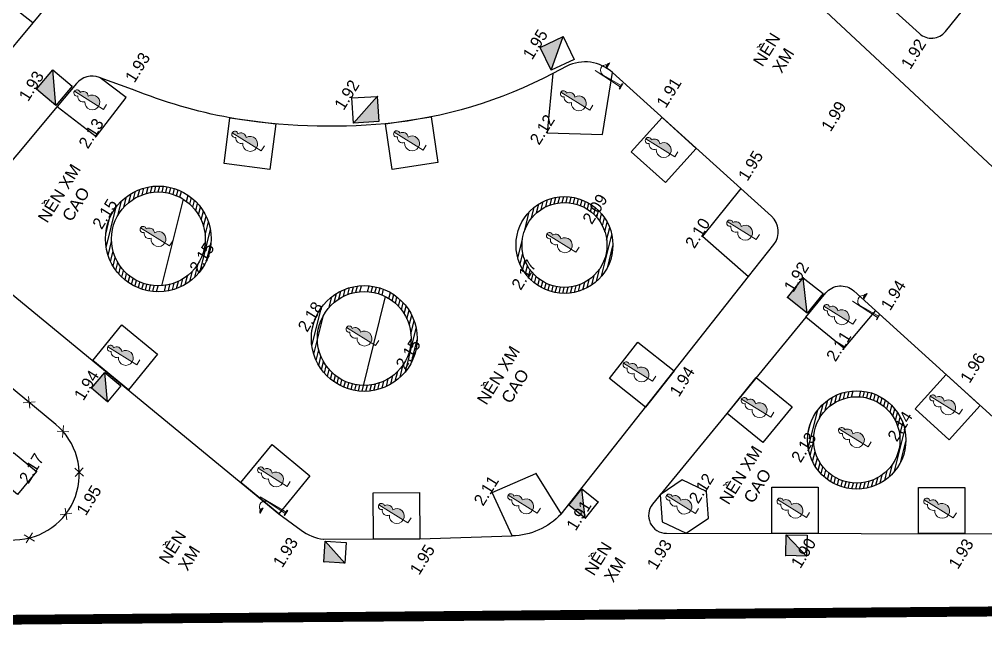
# Model space of a CAD drawing. Header units: millimetres. Extents: x -235021 to 808813, y -1893235 to 860440.
# Drawn here: x 30919 to 63364, y -1708974 to -1688184 of the extents above; entities that cross this region are included whole.
import ezdxf
from ezdxf.enums import TextEntityAlignment as Align

# ---------------------------------------------------------------- set-up
doc = ezdxf.new("R2010")
doc.units = ezdxf.units.MM
doc.header["$LTSCALE"] = 100
doc.linetypes.add('ACAD_ISO03W100', pattern=[30, 12, -18])
doc.layers.get('0').update_dxf_attribs({"lineweight": 9})
for name, color, linetype in [('BON CAY KIENG', 1, 'Continuous'), ('CAODO', 7, 'Continuous'), ('GACH VIA HE', 3, 'Continuous'), ('HIEN', 7, 'Continuous'), ('HO GA', 4, 'Continuous'), ('NEN XI MANG CAO', 5, 'Continuous')]:
    doc.layers.add(name, color=color, linetype=linetype)
doc.layers.add('CAY CAU', color=91, linetype='Continuous', lineweight=15)
doc.layers.add('diem', color=2, linetype='Continuous', lineweight=0)
doc.styles.add('GHICHU2', font='', dxfattribs={"height": 2})
doc.styles.get('GHICHU2').set_extended_font_data('VNI-Helve-Condense')
doc.dimstyles.new('1-100', dxfattribs={"dimscale": 70, "dimtxt": 6, "dimasz": 3, "dimexe": 1, "dimexo": 1.5, "dimgap": 0.8, "dimtad": 1, "dimdec": 0, "dimdsep": 46, "dimtxsty": 'Standard', "dimcen": 1.5, "dimdle": 1, "dimclrd": 251, "dimclre": 251, "dimclrt": 2, "dimadec": 0, "dimazin": 0, "dimtfac": 1, "dimtdec": 0, "dimtmove": 2, "dimatfit": 3, "dimfxl": 1, "dimlwd": 13, "dimlwe": 13, "dimarcsym": 0})
pattern_1 = [(76.11958264428031, (673102275.7399853, -1089275886.132417), (-121.3498163011125, 29.98703192525495), [])]

# ---------------------------------------------------------------- blocks, each defined once
blk = doc.blocks.new('CAYDL')
at = {"linetype": 'Continuous'}
blk.add_hatch(color=256, dxfattribs=at).paths.add_polyline_path([(0.2730896669155642, 1.660251213043928, 0.5693726601521445), (0.1762234897171492, 2.41734217087509, 0.684834325308665), (0, 2.871893779935299), (0, 0.469883415720855, 0.7965622496287439)])
for p, q in [((0, 2.87150458983167), (0, 0)), ((0, 0), (0.4967282140305826, 0))]:
    blk.add_line(p, q, dxfattribs=at)
for centre, radius, start, end in [((0, 2.610458247764701), 0.2614355321705987, 312.3812719101817, 227.6187280898183), ((0, 1.09639291237982), 0.6265094966589649, 115.841984444443, 64.15801555555699), ((0, 2.010052954237), 0.4437783504383233, 113.3968845450581, 232.0208978191353), ((0, 2.010052954237), 0.4437783504383233, 307.9791021808647, 66.60311545494193)]:
    blk.add_arc(centre, radius, start, end, dxfattribs=at)
blk = doc.blocks.new('DENCS1')
blk.add_hatch(color=256).paths.add_polyline_path([(-0.05542857144649815, 0.03823889863178209), (0.05542857144587288, 0.0382388986317892), (-1.13686837721616e-13, 1.97823889811589)])
h = blk.add_hatch(color=256)
h.dxf.hatch_style = 1
h.paths.add_polyline_path([(0.9140024093083525, 1.428960608017519, 0.500000000000071), (0.5140024093083753, 1.428960608017519)])
for p, q in [((-0.05542857144607183, 0.0382388986317963), (-1.13686837721616e-13, 1.978238898110433)), ((0.05542857144584445, 0.0382388986317963), (-1.13686837721616e-13, 1.978238898110433)), ((0.5140024093083753, 1.428960608017519), (0.9140024093083525, 1.428960608017519)), ((-0.1918415516266805, 0), (-0.1918415516266805, 0.0382388986317892)), ((-0.1918415516266805, 0.0382388986317892), (0.1918415516266805, 0.0382388986317892)), ((0.1918415516266805, 0), (-0.1918415516266805, 0)), ((0.1918415516266805, 0.0382388986317892), (0.1918415516266805, 0))]:
    blk.add_line(p, q)
for centre, radius, start, end in [((0.3734860140775993, 1.368606695493114), 0.3763838369043488, 25.21639918475023, 172.8856193738071), ((0.7140024093083639, 1.278960608017563), 0.2499999999999645, 36.8698976458375, 143.1301023541625)]:
    blk.add_arc(centre, radius, start, end)
blk = doc.blocks.new('RAOKEM')
for p, q in [((0.3535533905932766, -0.3535533905932766), (-0.3535533905932766, 0.3535533905932766)), ((-0.3535533905932766, -0.3535533905932766), (0.3535533905932766, 0.3535533905932766))]:
    blk.add_line(p, q)
blk = doc.blocks.new('*D109')
at = {"layer": 'CAODO', "color": 251, "lineweight": 13, "transparency": 16777216}
for p, q in [((31386.756709709, -1665873.940054639), (32822.23994943807, -1664335.409347417)), ((32928.03162166764, -1664529.852455001), (77062.36052738395, -1705708.159227461)), ((75828.17648998887, -1707338.769417413), (77263.65972971793, -1705800.238710191))]:
    blk.add_line(p, q, dxfattribs=at)
at = {"layer": 'CAODO', "color": 251, "transparency": 16777216}
for points in [[(32951.90850419374, -1664504.261548788), (32904.15473914154, -1664555.443361215), (32774.48618438587, -1664386.591159845)], [(77086.23740991006, -1705682.568321248), (77038.48364485786, -1705733.750133675), (77215.90596466573, -1705851.420522618)]]:
    blk.add_solid(points, dxfattribs=at)
at = {"layer": 'Defpoints', "color": 0, "transparency": 16777216}
for p in [(31315.1260621307, -1665950.71277328), (77215.90596466573, -1705851.420522618), (75756.54584241056, -1707415.542136054)]:
    blk.add_point(p, dxfattribs=at)
at = {"layer": 'CAODO', "color": 2, "transparency": 16777216, "insert": (55176.66038172416, -1684924.514954008), "char_height": 420, "attachment_point": 5, "rotation": 316.98446408814203}
blk.add_mtext('60781', dxfattribs=at)
blk = doc.blocks.new('RTERTCERTER')
at = {"layer": 'HO GA'}
h = blk.add_hatch(color=256, dxfattribs=at)
h.dxf.hatch_style = 1
h.paths.add_polyline_path([(409362.7493873713, -1462904.677369686), (410326.0906251159, -1462185.66856562), (409484.9156043268, -1462063.50234878)])
h = blk.add_hatch(color=256, dxfattribs=at)
h.dxf.hatch_style = 1
h.paths.add_polyline_path([(401932.9156043018, -1468942.502348738), (401834.0537399995, -1469635.485993287), (402625.8992490835, -1469041.36421304)])
h = blk.add_hatch(color=256, dxfattribs=at)
h.dxf.hatch_style = 1
h.paths.add_polyline_path([(419149.7227932339, -1476409.073862069), (420323.4871177477, -1476149.695159456), (419606.9156043007, -1475692.502348738)])
h = blk.add_hatch(color=256, dxfattribs=at)
h.dxf.hatch_style = 1
h.paths.add_polyline_path([(401107.9156043484, -1478644.502348786), (401438.240686642, -1479261.661436696), (401725.0746924906, -1478314.177266376)])
h = blk.add_hatch(color=256, dxfattribs=at)
h.dxf.hatch_style = 1
h.paths.add_polyline_path([(407066.9292647867, -1484623.958226115), (406985.650373484, -1485319.22345707), (407762.194495975, -1484705.23711765)])
h = blk.add_hatch(color=256, dxfattribs=at)
h.dxf.hatch_style = 1
h.paths.add_polyline_path([(416762.7139749015, -1488017.810609944), (417705.2238654353, -1487271.703978123), (416860.9156042578, -1487173.50234865)])
h = blk.add_hatch(color=256, dxfattribs=at)
h.dxf.hatch_style = 1
h.paths.add_polyline_path([(409473.9156042699, -1491700.502348652), (409830.5510772402, -1492302.840409389), (410076.2536651233, -1491343.866875915)])
at = {"layer": 'diem'}
for p in [(401834.0537399994, -1469635.485993287), (420316.9156042635, -1476145.502348717), (401426.9156042496, -1479240.502348689), (409473.9156042701, -1491700.502348652)]:
    blk.add_point(p, dxfattribs=at)
at = {"layer": 'HO GA'}
for p, q in [((409362.7493873714, -1462904.677369686), (410326.0906251157, -1462185.66856562)), ((401834.0537399994, -1469635.485993287), (402625.8992490834, -1469041.36421304)), ((419149.7227932336, -1476409.073862068), (420323.4871177478, -1476149.695159456)), ((401438.240686642, -1479261.661436696), (401725.0746924905, -1478314.177266376)), ((406985.650373484, -1485319.22345707), (407762.194495975, -1484705.23711765)), ((416762.7139749015, -1488017.810609944), (417705.2238654355, -1487271.703978123)), ((409830.5510772401, -1492302.840409389), (410076.2536651231, -1491343.866875915))]:
    blk.add_line(p, q, dxfattribs=at)
for points in [[(409484.9156043269, -1462063.502348781), (410326.0906251157, -1462185.66856562), (410203.9244082766, -1463026.843586525), (409362.7493873714, -1462904.677369686)], [(401932.9156043017, -1468942.502348738), (402625.8992490834, -1469041.36421304), (402527.0373847811, -1469734.347857822), (401834.0537399994, -1469635.485993287)], [(419606.9156043008, -1475692.502348738), (420323.4871177478, -1476149.695159456), (419866.294306797, -1476866.266673019), (419149.7227932336, -1476409.073862068)], [(401107.9156043483, -1478644.502348786), (401725.0746924905, -1478314.177266376), (402055.3997746678, -1478931.336354518), (401438.240686642, -1479261.661436696)], [(407066.9292647867, -1484623.958226115), (407762.194495975, -1484705.23711765), (407680.9156043231, -1485400.502348838), (406985.650373484, -1485319.22345707)], [(416860.915604258, -1487173.50234865), (417705.2238654355, -1487271.703978123), (417607.022236079, -1488116.012239417), (416762.7139749015, -1488017.810609944)], [(409473.9156042701, -1491700.502348652), (410076.2536651231, -1491343.866875915), (410432.8891379768, -1491946.204936652), (409830.5510772401, -1492302.840409389)]]:
    blk.add_lwpolyline(points, close=True, dxfattribs=at)

msp = doc.modelspace()

# ---------------------------------------------------------------- hatches: boundary and pattern name
at = {"layer": 'BON CAY KIENG'}
h = msp.add_hatch(dxfattribs=at)
h.set_pattern_fill('ANSI31', color=256, scale=999.9999999999999, angle=391.1195826442803)
h.set_pattern_definition(pattern_1)
h.paths.add_polyline_path([(37361.32537711551, -1695555.485304059, 1), (33811.32537711551, -1695555.485304059, 1)])
h.paths.add_polyline_path([(34011.32537711551, -1695555.485304059, -1), (37161.32537711551, -1695555.485304059, -1)], flags=16)
edge = h.paths.add_edge_path(flags=0)
edge.add_ellipse((35593.14820706492, -1695559.72890697), major_axis=(-177.2036454261641, 177.2036454261641), ratio=0.9999999999992586, start_angle=38.961567088750314, end_angle=193.1195826442777, ccw=False)
edge.add_ellipse((35282.81361548403, -1695366.709765944), major_axis=(125.5194723755369, 125.5194723755369), ratio=0.9999999999999859, start_angle=126.5164671893802, end_angle=245.1404804633812, ccw=False)
edge.add_ellipse((35078.87941346817, -1695239.868590108), major_axis=(-73.94513505641275, 73.94513505641277), ratio=0.9999999999988597, start_angle=235.5008545545233, end_angle=510.7383107340588, ccw=False)
edge.add_ellipse((35282.81361548403, -1695366.709765944), major_axis=(-125.5194723754371, 125.5194723754372), ratio=0.9999999999998354, start_angle=231.098684825126, end_angle=349.72269809922636, ccw=False)
edge.add_ellipse((35593.14820706492, -1695559.72890697), major_axis=(-177.2036454261641, 177.2036454261641), ratio=0.9999999999992586, start_angle=193.1195826442777, end_angle=347.27759819980463, ccw=False)
h = msp.add_hatch(dxfattribs=at)
h.set_pattern_fill('ANSI31', color=256, scale=999.9999999999999, angle=391.1195826442803)
h.set_pattern_definition(pattern_1)
h.paths.add_polyline_path([(50847.29641247587, -1695758.997398319, 1), (47597.29641247587, -1695758.997398319, 1)])
h.paths.add_polyline_path([(50647.29641247587, -1695758.997398319, 1), (47797.29641247587, -1695758.997398319, 1)], flags=16)
edge = h.paths.add_edge_path(flags=0)
edge.add_ellipse((48720.16355443733, -1695446.685282402), major_axis=(-73.94513505641103, 73.94513505641103), ratio=0.9999999999988642, start_angle=235.50085455452358, end_angle=510.7383107340569, ccw=False)
edge.add_ellipse((48924.09775645319, -1695573.526458238), major_axis=(-125.5194723754364, 125.5194723754364), ratio=0.9999999999998397, start_angle=231.098684825126, end_angle=349.7226980992264, ccw=False)
edge.add_ellipse((49234.43234803409, -1695766.545599263), major_axis=(-177.2036454261617, 177.2036454261617), ratio=0.9999999999994451, start_angle=193.1195826442749, end_angle=347.2775981998083, ccw=False)
edge.add_ellipse((49234.43234803409, -1695766.545599263), major_axis=(-177.2036454261617, 177.2036454261617), ratio=0.9999999999994451, start_angle=38.961567088745085, end_angle=193.1195826442749, ccw=False)
edge.add_ellipse((48924.09775645319, -1695573.526458238), major_axis=(125.5194723755368, 125.5194723755368), ratio=0.9999999999999923, start_angle=126.51646718938031, end_angle=245.1404804633822, ccw=False)
h = msp.add_hatch(dxfattribs=at)
h.set_pattern_fill('ANSI31', color=256, scale=999.9999999999999, angle=391.1195826442803)
h.set_pattern_definition(pattern_1)
h.paths.add_polyline_path([(40724.67588361166, -1698897.375080161, 1), (44274.67588361166, -1698897.375080161, 1)])
h.paths.add_polyline_path([(44074.67588361166, -1698897.375080161, 1), (40924.67588361166, -1698897.375080161, 1)], flags=16)
edge = h.paths.add_edge_path(flags=0)
edge.add_ellipse((42506.49871356108, -1698901.618683071), major_axis=(-177.2036454261617, 177.2036454261617), ratio=0.9999999999994451, start_angle=193.1195826442749, end_angle=347.2775981998083, ccw=False)
edge.add_ellipse((42506.49871356108, -1698901.618683071), major_axis=(-177.2036454261617, 177.2036454261617), ratio=0.9999999999994451, start_angle=38.961567088745085, end_angle=193.1195826442749, ccw=False)
edge.add_ellipse((42196.16412198018, -1698708.599542046), major_axis=(125.5194723755368, 125.5194723755368), ratio=0.9999999999999923, start_angle=126.51646718938031, end_angle=245.1404804633822, ccw=False)
edge.add_ellipse((41992.22991996432, -1698581.75836621), major_axis=(-73.94513505641103, 73.94513505641103), ratio=0.9999999999988642, start_angle=235.50085455452358, end_angle=510.7383107340569, ccw=False)
edge.add_ellipse((42196.16412198018, -1698708.599542046), major_axis=(-125.5194723754364, 125.5194723754364), ratio=0.9999999999998397, start_angle=231.098684825126, end_angle=349.7226980992264, ccw=False)
h = msp.add_hatch(dxfattribs=at)
h.set_pattern_fill('ANSI31', color=256, scale=999.9999999999999, angle=391.1195826442803)
h.set_pattern_definition(pattern_1)
h.paths.add_polyline_path([(60685.37125504273, -1702303.581601992, 1), (57385.37125504273, -1702303.581601992, 1)])
h.paths.add_polyline_path([(57585.37125504273, -1702303.581601992, -1), (60485.37125504273, -1702303.581601992, -1)], flags=16)
edge = h.paths.add_edge_path(flags=0)
edge.add_ellipse((58731.05014531348, -1702114.302672767), major_axis=(125.5194723755368, 125.5194723755368), ratio=0.9999999999999923, start_angle=126.51646718938031, end_angle=245.1404804633822, ccw=False)
edge.add_ellipse((58527.11594329761, -1701987.461496931), major_axis=(-73.94513505641103, 73.94513505641103), ratio=0.9999999999988642, start_angle=235.50085455452358, end_angle=510.7383107340569, ccw=False)
edge.add_ellipse((58731.05014531348, -1702114.302672767), major_axis=(-125.5194723754364, 125.5194723754364), ratio=0.9999999999998397, start_angle=231.098684825126, end_angle=349.7226980992264, ccw=False)
edge.add_ellipse((59041.38473689438, -1702307.321813792), major_axis=(-177.2036454261617, 177.2036454261617), ratio=0.9999999999994451, start_angle=193.1195826442749, end_angle=347.2775981998083, ccw=False)
edge.add_ellipse((59041.38473689438, -1702307.321813792), major_axis=(-177.2036454261617, 177.2036454261617), ratio=0.9999999999994451, start_angle=38.961567088745085, end_angle=193.1195826442749, ccw=False)
at = {"layer": 'GACH VIA HE'}
h = msp.add_hatch(dxfattribs=at)
h.set_pattern_fill('ANGLE', color=256, scale=3000, angle=58.11958264428029)
h.set_pattern_definition([(58.11958264428029, (673102275.7399853, -1089275886.132417), (-700.5506050529251, 435.7222162800294), [599.9999999999998, -224.9999999999999]), (148.1195826442803, (673102275.7399853, -1089275886.132417), (-435.7222162800294, -700.5506050529251), [600, -224.9999999999999])])
edge = h.paths.add_edge_path()
edge.add_ellipse((76860.05380325578, -1677134.675692568), major_axis=(-116.9150775592063, -142.4946561534178), ratio=0.9999999998309419, start_angle=270.8416473992316, end_angle=327.94754514916787, ccw=False)
edge.add_ellipse((76860.05380325578, -1677134.675692568), major_axis=(-116.9150775592063, -142.4946561534178), ratio=0.9999999998309419, start_angle=449.3360151655633, end_angle=630.8416473992315, ccw=False)
edge.add_ellipse((76860.05380325578, -1677134.675692568), major_axis=(-116.9150775592063, -142.4946561534178), ratio=0.9999999998309419, start_angle=392.42743382617056, end_angle=449.3360151655633, ccw=False)
edge.add_line((76837.77919825935, -1677317.644827566), (86555.61841111869, -1685237.944894012))
edge.add_line((86555.61841111863, -1685237.944894012), (100620.3037408576, -1696836.851246423))
edge.add_line((100620.3037408576, -1696836.851246423), (110220.0561132292, -1704742.490524185))
edge.add_arc((107705.5268288539, -1706279.199251829), 2946.91893943473, 333.1411048262636, 391.43042734614085, ccw=False)
edge.add_line((110334.5377031146, -1707610.601917674), (108200.5766918884, -1707627.040940392))
edge.add_line((108200.5766918883, -1707627.040940392), (108220.0723952473, -1710157.791794854))
edge.add_arc((109170.0635493491, -1710161.891444643), 949.9999999999999, 58.119582644280285, 179.7527438321559, ccw=False)
edge.add_arc((109170.0635493491, -1710161.891444643), 949.9999999999999, -121.88041735571971, 58.119582644280285, ccw=False)
edge.add_arc((109170.0635493491, -1710161.891444643), 950, 181.1299976858469, 238.11958264428029, ccw=False)
edge.add_line((108220.2483014457, -1710180.626301206), (108238.4822407766, -1712547.586686883))
edge.add_arc((106424.7815615616, -1708951.061143465), 4027.965508570981, 296.7614646017494, 312.1526242315477)
edge.add_ellipse((109120.6909801834, -1711753.056909996), major_axis=(12.09589587099311, 183.92267858001), ratio=0.9999999998794763, start_angle=90.79088514240078, end_angle=186.029302811043, ccw=False)
edge.add_ellipse((109120.6909801834, -1711753.056909996), major_axis=(12.09589587099311, 183.92267858001), ratio=0.9999999998794763, start_angle=269.2852528467183, end_angle=450.79088514240084, ccw=False)
edge.add_line((109304.4484594499, -1711767.446183566), (109718.0697796511, -1712048.368599549))
edge.add_line((109718.069779651, -1712048.368599549), (110048.9668355295, -1712273.106532181))
edge.add_arc((103839.3281802703, -1705874.569167037), 8916.327306803116, 314.141645142631, 336.6151139657968)
edge.add_arc((102980.1356033455, -1706006.536750542), 9663.623554709506, 339.3562316585992, 357.6027057871033)
edge.add_line((112635.3016180943, -1706410.75134055), (112406.9407261224, -1706309.009986381))
edge.add_line((112406.9407261226, -1706309.009986381), (112529.030351173, -1706034.976916291))
edge.add_line((112529.0303511729, -1706034.976916291), (112661.1104413999, -1706093.822400375))
edge.add_arc((108616.8209190054, -1705923.994648422), 4047.853654256995, 357.5954490595766, 363.5703272863539)
edge.add_line((112656.8181465401, -1705671.920040825), (112526.0409178883, -1705566.148710938))
edge.add_line((112526.0409178881, -1705566.148710938), (112634.6472947037, -1705431.86618854))
edge.add_arc((108616.8209190057, -1705923.994648421), 4047.853654256995, 366.9831609235235, 384.6032535424177)
edge.add_arc((109407.8787559981, -1705709.265196753), 3241.99012596033, 386.9740301665834, 413.3767011524277)
edge.add_line((111341.8921304487, -1703107.325104385), (89923.6212032024, -1685461.467134729))
edge.add_line((89923.62120320252, -1685461.467134729), (68717.61499625864, -1668131.344320726))
edge.add_line((68717.6149962584, -1668131.344320726), (47605.37086205976, -1650633.43094178))
edge.add_arc((46008.92451524176, -1652901.487719266), 2773.575757784301, 414.8589413418236, 493.4565524034857)
edge.add_line((44101.24711656454, -1650888.15977113), (31918.59605199262, -1663445.101717205))
edge.add_line((31918.59605199262, -1663445.101717206), (32568.65841028758, -1664206.248174993))
edge.add_line((32568.6584102877, -1664206.248174992), (32776.59951576678, -1663990.006420011))
edge.add_line((32776.5995157666, -1663990.006420011), (43291.46971041203, -1653055.400771252))
edge.add_arc((46887.24897732679, -1656715.030455135), 5130.547530189417, 102.98306509463441, 134.4957879012935, ccw=False)
edge.add_line((45734.60452050529, -1651715.637620431), (67505.24069235008, -1669711.375189903))
edge.add_line((67505.24069235008, -1669711.375189903), (76685.33969277237, -1677193.402534707))
edge = h.paths.add_edge_path(flags=16)
edge.add_ellipse((53708.59709692514, -1657627.07206079), major_axis=(-145.1193363896164, 113.6408404176952), ratio=0.9999999999262095, start_angle=360.78430059050834, end_angle=719.2786712369104, ccw=False)
edge.add_ellipse((53418.25863243453, -1657399.969514379), major_axis=(-145.5612534094544, 113.0742407047444), ratio=0.9999999999249859, start_angle=180.5609369931065, end_angle=539.0553076395087, ccw=False)
edge.add_line((53271.68115134118, -1657288.391295942), (53271.48848640232, -1657288.24059356))
edge.add_ellipse((53418.25863243453, -1657399.969514379), major_axis=(-145.5612534094544, 113.0742407047444), ratio=0.9999999999249859, start_angle=180.5609369931065, end_angle=539.0553076395087, ccw=False)
edge.add_ellipse((53708.59709692514, -1657627.07206079), major_axis=(-145.1193363896164, 113.6408404176952), ratio=0.9999999999262095, start_angle=360.78430059050834, end_angle=719.2786712369104, ccw=False)
edge.add_line((53852.38314353325, -1657742.61599319), (53852.19047859439, -1657742.465290808))
edge = h.paths.add_edge_path(flags=16)
edge.add_ellipse((101575.6493540264, -1697134.679871705), major_axis=(-145.5612534094544, 113.0742407047444), ratio=0.9999999999249859, start_angle=180.5609369931065, end_angle=539.0553076395087, ccw=False)
edge.add_ellipse((101865.987818517, -1697361.782418116), major_axis=(-145.1193363896164, 113.6408404176952), ratio=0.9999999999262095, start_angle=360.78430059050834, end_angle=719.2786712369104, ccw=False)
edge.add_line((102009.7738651251, -1697477.326350516), (102009.5812001863, -1697477.175648134))
edge.add_ellipse((101865.987818517, -1697361.782418116), major_axis=(-145.1193363896164, 113.6408404176952), ratio=0.9999999999262095, start_angle=360.78430059050834, end_angle=719.2786712369104, ccw=False)
edge.add_ellipse((101575.6493540264, -1697134.679871705), major_axis=(-145.5612534094544, 113.0742407047444), ratio=0.9999999999249859, start_angle=180.5609369931065, end_angle=539.0553076395087, ccw=False)
edge.add_line((101429.0718729328, -1697023.101653269), (101428.8792079941, -1697022.950950887))
h.paths.add_polyline_path([(75455.7053210854, -1675421.114878985), (72551.90000826283, -1673060.682147408), (73049.97454892495, -1672447.950643558), (75953.77986174752, -1674808.383375134)], flags=24)
h.paths.add_polyline_path([(109659.3790347422, -1703514.673896835), (106755.5737219197, -1701154.241165259), (107253.648262582, -1700541.509661408), (110157.4535754046, -1702901.942392985)], flags=24)
h.paths.add_polyline_path([(36880.52024962427, -1658439.353434959), (39488.71199727501, -1655755.873645104), (40054.95264706295, -1656306.227776908), (37446.76089941198, -1658989.707566764)], flags=24)
at = {"layer": 'HO GA'}
h = msp.add_hatch(color=256, dxfattribs=at)
h.dxf.hatch_style = 1
h.paths.add_polyline_path([(42136.16869197297, -1691671.75325274), (42984.50930118747, -1691618.666423835), (42931.42247196171, -1690770.325814695)])

# ---------------------------------------------------------------- linework, layer by layer
at = {"layer": 'BON CAY KIENG'}
for points in [[(31369.77605132014, -1688301.824140064), (29756.24698062707, -1687037.298957268), (31057.22248104145, -1685453.012762388), (32187.60906603746, -1686338.898445466, -0.4209062348686498), (32281.19765486824, -1687191.924173614)], [(50494.40805112384, -1692047.515173357), (50831.24418525049, -1689974.705143862, 0.3151515177593771), (49297.56601620559, -1689760.003191395), (48831.37712291931, -1689997.764485086), (48645.33077416546, -1691989.092372731)], [(33497.59134023823, -1692115.217481098), (34508.79573629331, -1690811.390165325), (33635.21741354442, -1690142.91360327), (33608.59732609219, -1690133.325486266, 0.3142048405641336), (32835.44076796365, -1690341.617177591), (32187.54918532399, -1691112.751585163)], [(59667.27757834014, -1697963.024127168), (58606.8248215632, -1699227.120622881), (57328.05646468652, -1698184.407100694), (57996.61539513315, -1697369.622931045, -0.4285954907581195), (58935.46623202739, -1697300.176983941)], [(49106.84408048005, -1704790.599848888, -0.1986596436471678), (47464.76332982816, -1705527.872395574), (46799.73363372963, -1704072.628256746), (48264.99783819495, -1703429.97686506)]]:
    msp.add_lwpolyline(points, format="xyb", close=True, dxfattribs=at)
for points in [[(60117.01268371893, -1687730.430240063), (61141.38300018013, -1688660.311484945, 0.4313545209144025), (62011.61376102082, -1688592.824277098), (62970.42924535624, -1687404.517002528), (61375.14133516792, -1686117.319000262), (60117.01268384187, -1687730.430239866)], [(55406.1478392405, -1696813.566394946), (56252.06288101198, -1695741.800448457, 0.3951798032319891), (56171.26687286492, -1694788.172451276), (55142.76417866512, -1693861.085735845), (53859.50883620558, -1695464.272565635), (55406.1478401674, -1696813.566395659)]]:
    msp.add_lwpolyline(points, format="xyb", dxfattribs=at)
for points in [[(37790.86724253558, -1693027.097396241), (37991.76856279839, -1691490.172329682), (39528.6936288767, -1691691.073650057), (39327.79230913217, -1693227.998716665)], [(43441.60607165634, -1693221.442282386), (43212.59700359171, -1691688.453421738), (44745.58586395625, -1691459.444353909), (44974.59493227978, -1692992.433214581)], [(51460.26862073084, -1692628.462677696), (52498.0506901003, -1691477.1554307), (53649.35793686239, -1692514.937499786), (52611.57586762914, -1693666.244747005)], [(33381.4567336191, -1699642.048189414), (34365.77604609379, -1698444.711356472), (35563.1128786779, -1699429.030668861), (34578.79356659879, -1700626.367502049)], [(50728.83409934305, -1700237.847807142), (51689.13170404499, -1699021.160291247), (52905.81921934709, -1699981.45789558), (51945.52161504049, -1701198.145411721)], [(60993.22999653057, -1701255.319054496), (62033.77745550429, -1700106.510547681), (63182.58596231905, -1701147.058006655), (62142.03850322217, -1702295.866513667)], [(54680.44102681079, -1701411.101184579), (55663.64765988057, -1700212.850494236), (56861.89835014893, -1701196.057126985), (55878.69171715411, -1702394.307817648)], [(30089.01166683016, -1703501.880809075), (30722.32137081493, -1702727.982353943), (31496.21982588479, -1703361.292058027), (30862.91012190003, -1704135.190513158)], [(38355.77912231674, -1703731.391688464), (39403.60290659196, -1702456.807318067), (40678.18727679132, -1703504.631102219), (39630.3634925161, -1704779.215472616)], [(52432.41972828377, -1704150.803076897), (52501.69013021165, -1705048.133345888), (53313.43613933818, -1705436.808552281), (54055.9117470074, -1704928.15349025), (53986.6413454134, -1704030.823221603), (53174.89533575508, -1703642.148014742)], [(56184.87147094682, -1705441.399442719), (56186.83605561079, -1703891.400687739), (57736.83481059107, -1703893.365272402), (57734.87022586586, -1705443.364027482)], [(61110.01276112092, -1705447.641936749), (61111.97734578489, -1703897.643181768), (62661.97610076517, -1703899.607766432), (62660.01151603973, -1705449.606521511)], [(42802.30584749626, -1704078.783968428), (44352.28327721031, -1704070.419288847), (44360.64795683976, -1705620.396718042), (42810.67052707705, -1705628.761398142)]]:
    msp.add_lwpolyline(points, close=True, dxfattribs=at)
for centre, radius in [((35586.32537711551, -1695555.485304059), 1775), ((35586.32537711551, -1695555.485304059), 1575), ((49222.29641247587, -1695758.997398319), 1625), ((49222.29641247587, -1695758.997398319), 1425), ((42499.67588361166, -1698897.375080161), 1775), ((42499.67588361166, -1698897.375080161), 1575), ((59035.37125504273, -1702303.581601992), 1650), ((59035.37125504273, -1702303.581601992), 1450)]:
    msp.add_circle(centre, radius, dxfattribs=at)
at = {"layer": 'diem'}
for p in [(31369.77605132014, -1688301.824140064), (61591.05383681133, -1688814.256867547), (48409.81274169707, -1689128.134970557), (50831.24418525049, -1689974.705143862), (33635.21741360589, -1690142.913603171), (51180.99715502397, -1690354.765292593), (31490.80126362271, -1690525.123017425), (34723.29363861051, -1690534.820734721), (42083.08186314255, -1690823.412643846), (42951.84561857046, -1690769.047790272), (32187.54918532399, -1691112.751585163), (37991.76856279839, -1691490.172329682), (43212.59700359171, -1691688.453421738), (52498.0506901003, -1691477.1554307), (58432.40106716077, -1691542.791935834), (48645.33077416546, -1691989.092372731), (33477.80156273115, -1692129.994649444), (33497.59134023823, -1692115.217481098), (50494.40805112384, -1692047.515173357), (55142.76417872659, -1693861.085735747), (33957.99428583868, -1694821.223527366), (50414.77594212652, -1694655.904101477), (53859.50883620558, -1695464.272565635), (37214.65646859002, -1696289.747080875), (48029.81688288669, -1696862.090695063), (55406.1478401674, -1696813.566395659), (57237.94288515882, -1696858.494600855), (56708.63491215487, -1697523.575851258), (57328.05646468652, -1698184.407100694), (40856.78847131319, -1698268.880091813), (59963.74428971764, -1698231.552503672), (58597.74207171844, -1699261.460237592), (44142.56329591037, -1699525.870068508), (52905.81921934709, -1699981.45789558), (62033.77745550429, -1700106.510547681), (33343.54482092126, -1700571.05186003), (34578.79356659879, -1700626.367502049), (54680.44102681079, -1701411.101184579), (32142.23560392251, -1701781.1184554), (60657.56851896271, -1701949.898633217), (57423.24331967183, -1702655.069184004), (31496.21982588479, -1703361.292058027), (48264.99783819495, -1703429.97686506), (32803.7751496511, -1704197.054415785), (46799.73363372963, -1704072.628256746), (52432.41972828377, -1704150.803076897), (53986.6413454134, -1704030.823221603), (50354.68804179202, -1704382.386839086), (39630.3634925161, -1704779.215472616), (49106.84408048005, -1704790.599848888), (49918.46684895572, -1704929.845577605), (40378.44466459961, -1705331.646065759), (41130.12275864533, -1705637.830720278), (44360.64795683976, -1705620.396718042), (47464.76332982816, -1705527.872395574), (52568.78466204274, -1705436.816142445), (57734.87022586586, -1705443.364027482), (62660.01151603973, -1705449.606521511), (57351.14990488533, -1706202.476058555), (41146.29772012937, -1706395.695728522)]:
    msp.add_point(p, dxfattribs=at)
at = {"layer": 'HIEN'}
for points in [[(29387.83092793263, -1667591.562023255), (25041.52961310837, -1663495.611087303, 0.08947537350946733), (22511.68107550102, -1665270.163531294), (9070.105962679954, -1679497.125908746), (-4444.024375458946, -1693992.214635703), (-9409.399924936704, -1699525.434552947), (-12414.34732203721, -1703046.525880943), (-16010.07159954752, -1707278.894002959, 0.3167547870420334), (-13996.05398927955, -1708939.01992163), (858.9012900288217, -1708794.896196341), (25571.58891820209, -1708526.346037249), (64759.63420064468, -1708194.563587435)], [(29182.08000075538, -1667809.888741572), (24985.28489168384, -1663854.832336107, 0.08331969475364741), (22727.29370622267, -1665478.787480436), (9288.854680199409, -1679702.430530285), (-4222.651173352497, -1694194.704268102), (-9183.626787370304, -1699723.02106922), (-12185.93383416487, -1703241.018528062), (-15674.0583255107, -1707346.735697411, 0.2935601654568191), (-13985.6661725929, -1708638.905019116), (855.8161102193408, -1708494.912009805), (25568.68905877369, -1708226.359836734), (64754.83272905368, -1707894.593486896)]]:
    msp.add_lwpolyline(points, format="xyb", dxfattribs=at)
at = {"layer": 'HIEN', "linetype": 'ACAD_ISO03W100', "ltscale": 0.3, "const_width": 299.9999999999999}
msp.add_lwpolyline([(29284.95546434401, -1667700.725382414), (25012.9257932154, -1663674.767984922, 0.08644342526204736), (22619.49276950187, -1665374.469813106), (9179.480321439682, -1679599.778219516), (-4333.337774374988, -1694093.459451853), (-9296.513356153388, -1699624.227811084), (-12300.14057810092, -1703143.772204502), (-15843.30830612779, -1707314.278334901, 0.3057949301867487), (-13990.97822393244, -1708788.963616607), (857.3587001240812, -1708644.904103073), (25570.13898848766, -1708376.352936992), (64758.36428310722, -1708044.568963175)], format="xyb", dxfattribs=at)
at = {"layer": 'HO GA'}
msp.add_line((42136.16869197297, -1691671.75325274), (42931.42247196124, -1690770.325814695), dxfattribs=at)
msp.add_lwpolyline([(42083.08186314255, -1690823.412643846), (42931.42247196124, -1690770.325814695), (42984.50930118747, -1691618.666423834), (42136.16869197297, -1691671.75325274)], close=True, dxfattribs=at)
at = {"layer": 'NEN XI MANG CAO'}
for points in [[(-9238.792399995029, -1706110.950939041), (30765.57818788709, -1705653.12250489, 0.6972452695553432), (32142.23560392251, -1701781.1184554), (10827.2100741379, -1684135.883300704, 0.39110135461224), (8404.51026766072, -1684247.725290178), (-9979.771545175929, -1704246.33035922, 0.6280769262943937), (-9238.792399995029, -1706110.950939041, 1.274783753582451)], [(48831.37712291931, -1689997.764485086, -0.0979459350174817), (43212.59700359171, -1691688.453421738, -0.0654385191647715), (37991.76856279839, -1691490.172329682, -0.05210667507716776), (34723.29363861051, -1690534.820734721), (33635.21741360589, -1690142.913603171)], [(29685.20370248496, -1696603.393449611), (39630.3634925161, -1704779.215472616), (40378.44466459961, -1705331.646065759, 0.1252809761090106), (41130.12275864533, -1705637.830720278), (44360.64795683976, -1705620.396718042), (47464.76332982816, -1705527.872395574)], [(57328.05646468652, -1698184.407100694), (52181.73496477306, -1704456.316873088, 0.6327690901459899), (52644.81345714536, -1705436.912507084), (65724.48601008556, -1705453.490666735, 0.05785989538664276), (66577.9965807728, -1705355.487064976, 0.4876741235240859), (66845.17236377439, -1704554.816033297, 0.05724653418466943), (66368.25866131159, -1704032.520303349), (59667.27757834014, -1697963.024127168)]]:
    msp.add_lwpolyline(points, format="xyb", dxfattribs=at)
for points in [[(31369.77605132014, -1688301.824140064), (27905.98316271231, -1692467.8664857)], [(55142.76417872659, -1693861.085735747), (50831.24418525049, -1689974.705143862)], [(32187.54918532399, -1691112.751585163), (29466.64343650523, -1694351.231754459)], [(49106.84408048005, -1704790.599848888), (55406.1478401674, -1696813.566395659)]]:
    msp.add_lwpolyline(points, dxfattribs=at)

# ---------------------------------------------------------------- block references
for name, p, xscale, yscale, zscale, rotation in [('DENCS1', (51128.47247361578, -1690439.214044495), 518.3999999165147, 518.3999998570071, 518.4000000000001, 58.11958264428812), ('CAYDL', (33741.42082589725, -1691206.659985508), 400.0000000000201, 400.0000000000201, 400.0000000000201, 58.11958264426761), ('CAYDL', (50074.90722153243, -1691235.083759403), 400.0000000000201, 400.0000000000201, 400.0000000000201, 58.11958264426761), ('CAYDL', (39043.59276183113, -1692597.80569007), 400.0000000000201, 400.0000000000201, 400.0000000000201, 58.11958264426761), ('CAYDL', (44477.40829393105, -1692579.163485068), 400.0000000000201, 400.0000000000201, 400.0000000000201, 58.11958264426761), ('CAYDL', (52926.91095946264, -1692803.134084976), 400.0000000000201, 400.0000000000201, 400.0000000000201, 58.11958264426761), ('CAYDL', (55662.38304039091, -1695578.605460023), 400.0000000000201, 400.0000000000201, 400.0000000000201, 58.11958264426761), ('CAYDL', (35965.55000980105, -1695791.352058338), 400.0000000000201, 400.0000000000201, 400.0000000000201, 58.11958264426761), ('CAYDL', (49606.83415077021, -1695998.168750631), 400.0000000000201, 400.0000000000201, 400.0000000000201, 58.11958264426761), ('DENCS1', (59762.98625275027, -1698181.737067333), 518.3999999165147, 518.3999998570071, 518.4000000000001, 58.11958264428812), ('CAYDL', (58908.18848490599, -1698416.262876119), 400.0000000000201, 400.0000000000201, 400.0000000000201, 58.11958264426761), ('CAYDL', (42878.9005162972, -1699133.241834439), 400.0000000000201, 400.0000000000201, 400.0000000000201, 58.11958264426761), ('CAYDL', (34865.5331713357, -1699780.128539463), 400.0000000000201, 400.0000000000201, 400.0000000000201, 58.11958264426761), ('CAYDL', (52180.8418151848, -1700335.748765362), 400.0000000000201, 400.0000000000201, 400.0000000000201, 58.11958264426761), ('CAYDL', (56145.67719462281, -1701536.511993908), 400.0000000000201, 400.0000000000201, 400.0000000000201, 58.11958264426761), ('CAYDL', (62476.79641386541, -1701443.065890204), 400.0000000000201, 400.0000000000201, 400.0000000000201, 58.11958264426761), ('RAOKEM', (31248.8456888427, -1701041.542745525), 399.9999999854583, 399.9999999999709, 400, 140.3809971870389), ('CAYDL', (59413.7865396305, -1702538.94496516), 400.0000000000201, 400.0000000000201, 400.0000000000201, 58.11958264426761), ('RAOKEM', (32385.67690377636, -1702018.278978875), 400.0000001169965, 399.9999999999709, 400, 131.3110322949772), ('CAYDL', (39910.2315646424, -1703862.600505606), 400.0000000000201, 400.0000000000201, 400.0000000000201, 58.11958264426761), ('RAOKEM', (32928.90120396484, -1703385.133957935), 399.9999999597958, 399.9999999999709, 400, 92.06350177605827), ('CAYDL', (48309.21645162348, -1704762.919049616), 400.0000000000201, 400.0000000000201, 400.0000000000201, 58.11958264426761), ('CAYDL', (53620.69301411603, -1704773.667360294), 400.0000000000201, 400.0000000000201, 400.0000000000201, 58.11958264426761), ('DENCS1', (39879.41827621311, -1704757.496479089), -518.3999999165147, 518.3999998570071, 518.4000000000001, 58.11958264428812), ('CAYDL', (43965.28922826867, -1705088.310510415), 400.0000000000201, 400.0000000000201, 400.0000000000201, 58.11958264426761), ('CAYDL', (57349.74157517217, -1704909.259717029), 400.0000000000201, 400.0000000000201, 400.0000000000201, 58.11958264426761), ('CAYDL', (62274.8828653465, -1704915.502211058), 400.0000000000201, 400.0000000000201, 400.0000000000201, 58.11958264426761), ('RAOKEM', (32484.81363547314, -1704787.336299008), 400.0000000034834, 400.0000000034834, 400.0000000034834, 52.81593356888543), ('RAOKEM', (31253.76901447563, -1705592.267547554), 400.000000055385, 399.9999999999709, 400, 13.56838843222418)]:
    msp.add_blockref(name, p, dxfattribs=dict(xscale=xscale, yscale=yscale, zscale=zscale, rotation=rotation))
at = {"layer": 'CAY CAU', "color": 253, "rotation": 58.1195826413244}
msp.add_blockref('RTERTCERTER', (-1426292.406198917, -1266054.039139976), dxfattribs=at)

# ---------------------------------------------------------------- texts
at = {"char_height": 399.9999999999999, "attachment_point": 1, "rotation": 58.11958264428029, "style": 'GHICHU2'}
for insert in [(55528.7889834526, -1689592.176387534), (35579.57049915195, -1706298.005519731), (49873.12585508963, -1706681.919776874)]:
    msp.add_mtext('{\\fArial|b0|i0|c0|p34;NỀN\\P XM}', dxfattribs=dict(at, insert=insert))
at = {"layer": 'CAODO'}
for s, p in [('1.95', (48409.81274169707, -1689128.134970557)), ('1.92', (61108.53160276404, -1689448.613592533)), ('1.93', (35058.0434437925, -1689901.380965794)), ('1.93', (31490.80126362271, -1690525.123017425)), ('1.92', (42083.08186314255, -1690823.412643846)), ('1.91', (52897.79221733473, -1690750.170001095)), ('1.99', (58432.40106716077, -1691542.791935834)), ('2.13', (33497.59134023823, -1692115.217481098)), ('2.12', (48645.33077416546, -1691989.092372731)), ('1.95', (55640.44214511989, -1693202.35538284)), ('2.15', (33957.99428583868, -1694821.223527366)), ('2.09', (50414.77594212652, -1694655.904101477)), ('2.10', (53859.50883620558, -1695464.272565635)), ('2.15', (37214.65646859002, -1696289.747080875)), ('2.17', (48029.81688288669, -1696862.090695063)), ('1.92', (57177.56596726622, -1696934.358857618)), ('1.94', (60432.17612499814, -1697546.617720606)), ('2.18', (40856.78847131319, -1698268.880091813)), ('2.11', (58597.74207171844, -1699261.460237592)), ('2.15', (44142.56329591037, -1699525.870068508)), ('1.96', (63098.12652507029, -1699989.204562008)), ('1.94', (33343.54482092126, -1700571.05186003)), ('1.94', (53340.65632977965, -1700443.683638398)), ('2.14', (60657.56851896271, -1701949.898633217)), ('2.13', (57423.24331967183, -1702655.069184004)), ('2.17', (31496.21982588479, -1703361.292058027)), ('2.11', (46764.71354955528, -1704106.772713933)), ('2.12', (53986.6413454134, -1704030.823221603)), ('1.95', (33423.71503452118, -1704431.674263968)), ('1.91', (49873.39283879707, -1704940.360787933)), ('1.93', (40022.25796237448, -1706178.370796932)), ('1.90', (57414.65947845252, -1706203.863249251)), ('1.93', (62706.98621963989, -1706227.421719584)), ('1.95', (44618.00824436988, -1706423.527855632)), ('1.93', (52577.51920349221, -1706251.091006345))]:
    msp.add_text(s, height=399.9999999999999, rotation=58.11958264316836, dxfattribs=at).set_placement(p, align=Align.CENTER)
at = {"layer": 'NEN XI MANG CAO', "char_height": 399.9999999999999, "attachment_point": 1, "rotation": 58.11958264428029, "style": 'GHICHU2'}
for insert in [(31515.42815564689, -1694839.120482435), (46260.85626095207, -1700947.971994651), (54396.74294287688, -1704297.595131686)]:
    msp.add_mtext('{\\fArial|b0|i0|c0|p34;NỀN XM\\P   CAO}', dxfattribs=dict(at, insert=insert))

# ---------------------------------------------------------------- dimensions: what is measured, and where the dimension line sits
at = {"layer": 'CAODO', "color": 253}
dim = msp.add_aligned_dim(p1=(31315.12606213079, -1665950.71277328), p2=(75756.54584241053, -1707415.542136054), distance=2139.2074205289377, dimstyle='1-100', dxfattribs=at)
dim.commit()
dim.dimension.update_dxf_attribs({"geometry": '*D109', "text_midpoint": (55176.66038172416, -1684924.514954008)})

doc.saveas('drawing.dxf')
